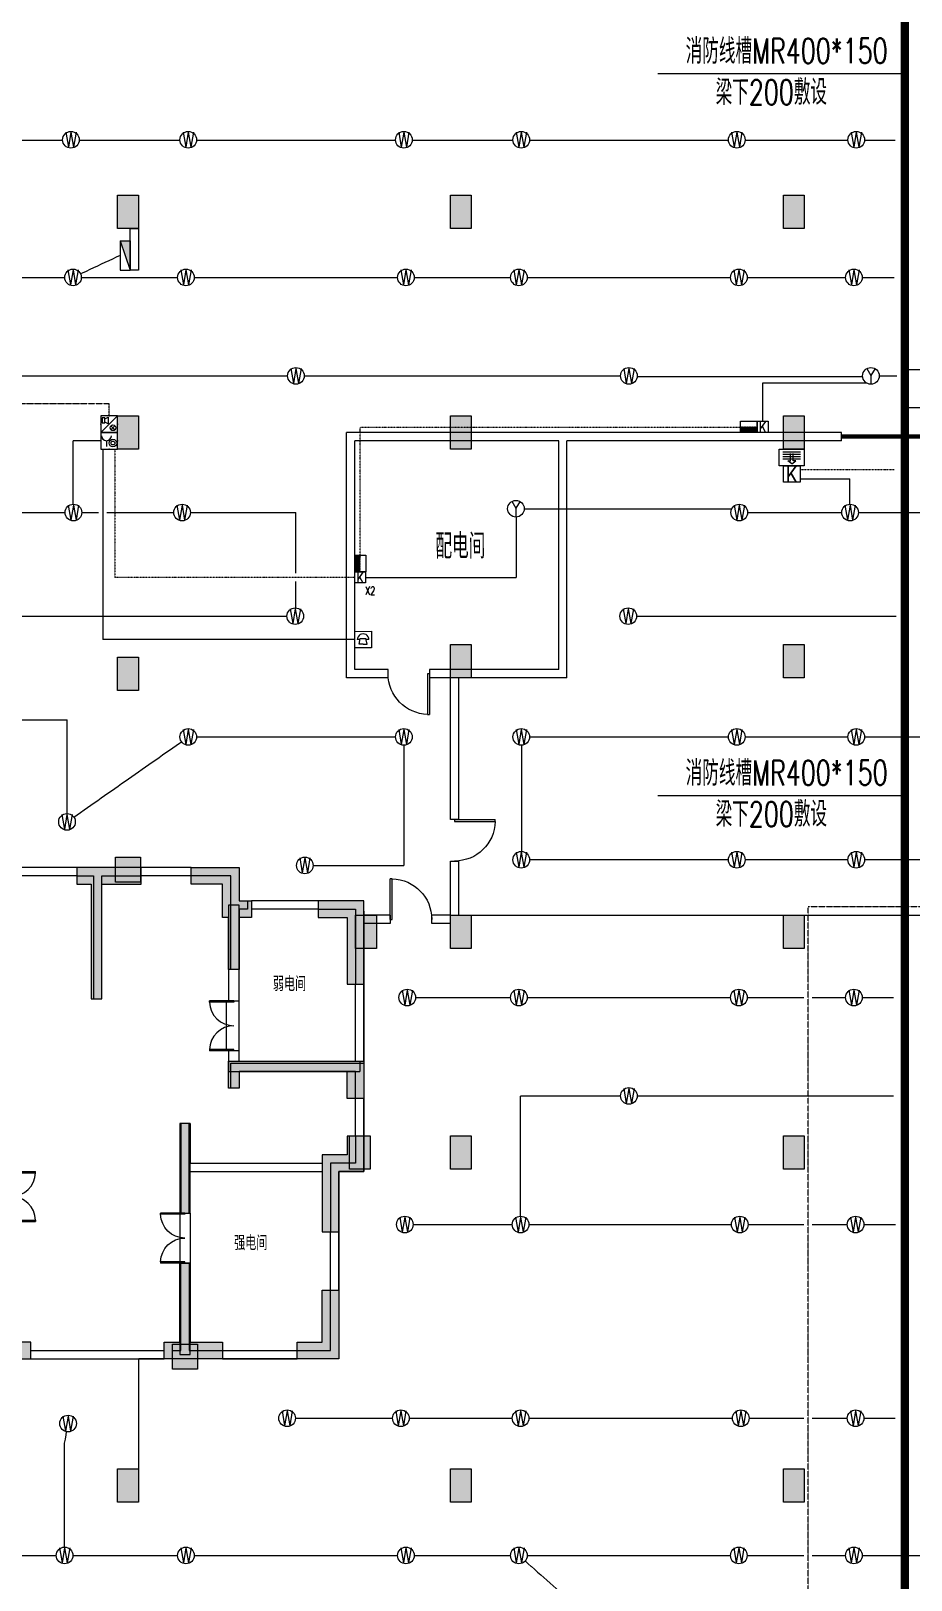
# Model space of a CAD drawing. Extents: x -1348811 to 123514, y -640545 to 749356.
# Drawn here: x -548398 to -527251, y -112932 to -75716 of the extents above; entities that cross this region are included whole.
import ezdxf
from ezdxf.enums import TextEntityAlignment as Align

# ---------------------------------------------------------------- set-up
doc = ezdxf.new("R2010")
doc.units = 0
doc.header["$LTSCALE"] = 10
doc.header["$MEASUREMENT"] = 0
for name, pattern in [('8.17_for siteplandwg$0$DASH', [0.35, 0.25, -0.1]), ('ACAD_ISO11W100', [33.5, 12, -3, 12, -3, 0.5, -3]), ('DASH', [0.35, 0.25, -0.1]), ('DASHDOT', [25.4, 12.7, -6.35, 0, -6.35]), ('DASHED', [0.75, 0.5, -0.25]), ('常规', [20, 10, 0, 10])]:
    doc.linetypes.add(name, pattern=pattern)
doc.layers.get('0').update_dxf_attribs({"linetype": 'CONTINUOUS'})
for name, color, linetype in [('A-STAIRS', 9, 'CONTINUOUS'), ('COLU', 1, 'CONTINUOUS'), ('COLU_HATCH', 252, 'CONTINUOUS'), ('dxsqt', 1, 'CONTINUOUS'), ('JPS-WALL', 7, 'CONTINUOUS'), ('JPS-XHS', 7, 'CONTINUOUS'), ('jq-h', 252, 'CONTINUOUS'), ('PUB_HATCH', 9, 'CONTINUOUS'), ('RD-equip', 3, 'CONTINUOUS'), ('RD-Text', 4, 'CONTINUOUS'), ('STAIR', 9, 'CONTINUOUS'), ('TEXT', 7, 'CONTINUOUS'), ('wall', 8, 'CONTINUOUS'), ('WINDOW', 4, 'CONTINUOUS'), ('wj', 1, 'CONTINUOUS'), ('大空间线缆层', 1, 'CONTINUOUS')]:
    doc.layers.add(name, color=color, linetype=linetype)
doc.layers.add('RD-Line', color=2, linetype='常规', lineweight=0)
doc.styles.add('_TEL_DIM', font='SIMPLEX', dxfattribs={"width": 0.8, "height": 3.5, "bigfont": 'HZTXT'})
doc.styles.add('FS1', font='txt4.shx', dxfattribs={"width": 0.8, "bigfont": 'fstxt.shx'})
doc.styles.add('FS2', font='tjromans.shx', dxfattribs={"width": 0.8, "bigfont": 'tjhztxt.shx'})
doc.styles.get("Standard").update_dxf_attribs({"font": 'GBENOR', "bigfont": 'GBCBIG'})
doc.styles.add('TEXT', font='tjromans.shx', dxfattribs={"width": 0.8, "height": 400, "bigfont": 'tjhztxt.shx'})
doc.linetypes.add('HD', pattern='A,3.5,-0.1,["HD",_TEL_DIM,S=0.07,R=0,X=0,Y=-0.1],-0.52', length=4.12)

# ---------------------------------------------------------------- blocks, each defined once
blk = doc.blocks.new('JG301')
at = {"layer": 'jq-h'}
for points in [[(31500, -2800), (33050, -2800), (33050, -3000), (32100, -3000), (32100, -5950), (31900, -5950), (31900, -3000), (31500, -3000)], [(35400, -5250), (35200, -5250), (35200, -3000), (34250, -3000), (34250, -2800), (35400, -2800), (35400, -3600), (35600, -3600), (35600, -3800), (35400, -3800)], [(38200, -3800), (37300, -3800), (37300, -3600), (38400, -3600), (38400, -3600), (38400, -5600), (38200, -5600)], [(35200, -7500), (38400, -7500), (38400, -8350), (38200, -8350), (38200, -7700), (35400, -7700), (35400, -8100), (35200, -8100)], [(34200, -11100), (34000, -11100), (34000, -8950), (34200, -8950)], [(37600, -10100), (37600, -9900), (38200, -9900), (38200, -9250), (38400, -9250), (38400, -10100), (37800, -10100), (37800, -11550), (37600, -11550)], [(35000, -14600), (33800, -14600), (33800, -14400), (34000, -14400), (34000, -12300), (34200, -12300), (34200, -14400), (35000, -14400)], [(37800, -14600), (36800, -14600), (36800, -14400), (37600, -14400), (37600, -12950), (37800, -12950)]]:
    blk.add_hatch(color=256, dxfattribs=at).paths.add_polyline_path(points)
at = {"layer": 'wj'}
for points in [[(32100, -3000), (33050, -3000), (33050, -2800), (31500, -2800), (31500, -3000), (31900, -3000), (31900, -5950), (32100, -5950), (32100, -3000)], [(35200, -5250), (35200, -3000), (34250, -3000), (34250, -2800), (35400, -2800), (35400, -3600), (35600, -3600), (35600, -3800), (35400, -3800), (35400, -5250), (35200, -5250)], [(38200, -3800), (38200, -5600), (38400, -5600), (38400, -3600), (37300, -3600), (37300, -3800), (38200, -3800)], [(35200, -7500), (38400, -7500), (38400, -8350), (38200, -8350), (38200, -7700), (35400, -7700), (35400, -8100), (35200, -8100), (35200, -7500)], [(38200, -9250), (38200, -9900), (37600, -9900), (37600, -10100), (37600, -10100), (37600, -11550), (37800, -11550), (37800, -10100), (38400, -10100), (38400, -9250), (38200, -9250)], [(35000, -14400), (35000, -14600), (33800, -14600), (33800, -14400), (34000, -14400), (34000, -12300), (34200, -12300), (34200, -14400), (35000, -14400)], [(37600, -14400), (37600, -12950), (37800, -12950), (37800, -14600), (36800, -14600), (36800, -14400), (37600, -14400)]]:
    blk.add_lwpolyline(points, dxfattribs=at)
blk.add_lwpolyline([(34000, -8950), (34000, -11100), (34200, -11100), (34200, -8950)], close=True, dxfattribs=at)
blk = doc.blocks.new('zw')
at = {"layer": 'COLU_HATCH'}
for points in [[(47950, -41100), (48450, -41100), (48450, -41900), (47950, -41900)], [(55950, -41100), (56450, -41100), (56450, -41900), (55950, -41900)], [(63950, -41100), (64450, -41100), (64450, -41900), (63950, -41900)], [(47950, -46400), (48450, -46400), (48450, -47200), (47950, -47200)], [(55950, -46400), (56450, -46400), (56450, -47200), (55950, -47200)], [(63950, -46400), (64450, -46400), (64450, -47200), (63950, -47200)], [(55950, -51900), (56450, -51900), (56450, -52700), (55950, -52700)], [(63950, -51900), (64450, -51900), (64450, -52700), (63950, -52700)], [(47950, -52200), (48450, -52200), (48450, -53000), (47950, -53000)], [(47900, -57006), (48500, -57006), (48500, -57606), (47900, -57606)], [(53670, -58400), (54170, -58400), (54170, -59200), (53670, -59200)], [(55950, -58400), (56450, -58400), (56450, -59200), (55950, -59200)], [(63950, -58400), (64450, -58400), (64450, -59200), (63950, -59200)], [(53520, -63700), (54020, -63700), (54020, -64500), (53520, -64500)], [(55950, -63700), (56450, -63700), (56450, -64500), (55950, -64500)], [(63950, -63700), (64450, -63700), (64450, -64500), (63950, -64500)], [(49270, -68706), (49870, -68706), (49870, -69306), (49270, -69306)], [(47950, -71700), (48450, -71700), (48450, -72500), (47950, -72500)], [(55950, -71700), (56450, -71700), (56450, -72500), (55950, -72500)], [(63950, -71700), (64450, -71700), (64450, -72500), (63950, -72500)]]:
    blk.add_hatch(color=256, dxfattribs=at).paths.add_polyline_path(points)
at = {"layer": 'COLU'}
for points in [[(47950, -41100), (48450, -41100), (48450, -41900), (47950, -41900)], [(55950, -41100), (56450, -41100), (56450, -41900), (55950, -41900)], [(63950, -41100), (64450, -41100), (64450, -41900), (63950, -41900)], [(47950, -46400), (48450, -46400), (48450, -47200), (47950, -47200)], [(55950, -46400), (56450, -46400), (56450, -47200), (55950, -47200)], [(63950, -46400), (64450, -46400), (64450, -47200), (63950, -47200)], [(55950, -51900), (56450, -51900), (56450, -52700), (55950, -52700)], [(63950, -51900), (64450, -51900), (64450, -52700), (63950, -52700)], [(47950, -52200), (48450, -52200), (48450, -53000), (47950, -53000)], [(47900, -57006), (48500, -57006), (48500, -57606), (47900, -57606)], [(53670, -58400), (54170, -58400), (54170, -59200), (53670, -59200)], [(55950, -58400), (56450, -58400), (56450, -59200), (55950, -59200)], [(63950, -58400), (64450, -58400), (64450, -59200), (63950, -59200)], [(53520, -63700), (54020, -63700), (54020, -64500), (53520, -64500)], [(55950, -63700), (56450, -63700), (56450, -64500), (55950, -64500)], [(63950, -63700), (64450, -63700), (64450, -64500), (63950, -64500)], [(49270, -68706), (49870, -68706), (49870, -69306), (49270, -69306)], [(47950, -71700), (48450, -71700), (48450, -72500), (47950, -72500)], [(55950, -71700), (56450, -71700), (56450, -72500), (55950, -72500)], [(63950, -71700), (64450, -71700), (64450, -72500), (63950, -72500)]]:
    blk.add_lwpolyline(points, close=True, dxfattribs=at)
blk = doc.blocks.new('$DorLib2D$00000001')
for p, q in [((0.45, 0.975), (0.5, 0.975)), ((0.45, 0), (0.45, 0.975)), ((0.5, 0), (0.5, 0.975)), ((0.5, 0), (0.45, 0))]:
    blk.add_line(p, q)
at = {"lineweight": 13}
blk.add_arc((0.475, 0), 0.975, 91.4693, 180, dxfattribs=at)
blk = doc.blocks.new('WG')
at = {"layer": 'RD-equip'}
blk.add_circle((0, 0), 200, dxfattribs=at)
at = {"layer": 'RD-equip', "color": 4, "style": 'FS1', "width": 0.8}
blk.add_attdef('消防', text='', height=360, dxfattribs=at).set_placement((0, 0), align=Align.MIDDLE)
blk = doc.blocks.new('WWWW')
at = {"layer": 'RD-equip'}
blk.add_blockref('WG', (0, 0), dxfattribs=at).add_auto_attribs({'消防': 'W'})
blk = doc.blocks.new('yy')
at = {"layer": 'RD-equip'}
blk.add_circle((0, 0), 200, dxfattribs=at)
at = {"layer": 'RD-equip', "color": 4, "style": 'FS1', "width": 0.8}
blk.add_attdef('Y', text='', height=360, dxfattribs=at).set_placement((0, 0), align=Align.MIDDLE)
blk = doc.blocks.new('YYYY')
at = {"layer": 'RD-equip'}
blk.add_blockref('yy', (0, 0), dxfattribs=at).add_auto_attribs({'Y': 'Y'})
blk = doc.blocks.new('FHJL')
at = {"layer": 'RD-equip', "color": 4}
for p, q in [((-212, 331), (210, 331)), ((-212, 274), (210, 274)), ((-212, 221), (210, 221)), ((-212, 168), (210, 168)), ((-97, 120), (-31, 120)), ((0, 43), (-97, 120)), ((-31, 120), (-31, 293)), ((0, 43), (97, 120)), ((31, 120), (31, 293)), ((97, 120), (31, 120))]:
    blk.add_line(p, q, dxfattribs=at)
at = {"layer": 'RD-equip'}
blk.add_lwpolyline([(300, 400), (300, 0), (-300, 0), (-300, 400)], close=True, dxfattribs=at)
blk = doc.blocks.new('daadfadada')
at = {"layer": 'RD-equip'}
blk.add_lwpolyline([(-300, 600), (300, 600), (300, 0), (-300, 0)], close=True, dxfattribs=at)
at = {"layer": 'RD-equip', "color": 4, "style": 'FS1', "width": 0.8}
blk.add_attdef('M', text='', height=600, dxfattribs=at).set_placement((0, 300), align=Align.MIDDLE)
blk = doc.blocks.new('$equip$00001636')
for p, q in [((0.5, 0), (-0.5, 0)), ((0.5, 0), (-0.5, -1)), ((-0.5, 0), (-0.5, -1)), ((0.5, -1), (0.5, 0)), ((-0.417, -0.135, 0), (-0.417, -0.435, 0)), ((-0.269, -0.135, 0), (-0.417, -0.135, 0)), ((-0.417, -0.435, 0), (-0.269, -0.435, 0)), ((-0.269, -0.185, 0), (-0.069, -0.085, 0)), ((-0.269, -0.435, 0), (-0.269, -0.135, 0)), ((-0.069, -0.485, 0), (-0.269, -0.385, 0)), ((-0.069, -0.085, 0), (-0.069, -0.485, 0)), ((0.105, -0.602), (0.344, -0.841)), ((0.105, -0.841), (0.344, -0.602)), ((-0.5, -1), (0.5, -1))]:
    blk.add_line(p, q)
blk.add_circle((0.225, -0.722), 0.169)
for p in [(0, 0), (-0.5, -0.5), (0.5, -0.5), (0, -1)]:
    blk.add_point(p)
at = {"flags": 9}
blk.add_attdef('A', (0, 0), '', height=0.00002, dxfattribs=at)
blk.add_attdef('B', text='', height=0.4, dxfattribs=at).set_placement((0.884, -0.7), align=Align.MIDDLE_CENTER)
blk = doc.blocks.new('$equip$00001630')
for p, q in [((-0.5, 0), (-0.5, -1)), ((0.5, 0), (-0.5, 0)), ((0.5, -1), (0.5, 0)), ((-0.169, -0.5), (-0.169, -0.85)), ((-0.5, -1), (0.5, -1))]:
    blk.add_line(p, q)
for radius in [0.226, 0.113]:
    blk.add_circle((0.227, -0.64), radius)
blk.add_arc((-0.169, -0.2), 0.3, 180, 0)
for p in [(0, 0), (-0.5, -0.5), (0.5, -0.5), (0, -1)]:
    blk.add_point(p)
at = {"flags": 9}
blk.add_attdef('A', (0, 0), '', height=0.00002, dxfattribs=at)
blk.add_attdef('B', text='', height=0.4, dxfattribs=at).set_placement((0.884, -0.7), align=Align.MIDDLE_CENTER)
blk = doc.blocks.new('D-JG--1F')
at = {"layer": 'PUB_HATCH'}
h = blk.add_hatch(color=256, dxfattribs=at)
h.paths.add_polyline_path([(21450, -10000), (19050, -10000), (19050, -10400), (18800, -10400), (18800, -9750), (21450, -9750)])
h.paths.add_polyline_path([(30950, -400), (30950, 300), (28200, 300), (28200, -2700), (27300, -2700), (27300, -3100), (28350, -3100), (28350, -4150), (30700, -4150), (30700, -4675), (30950, -4675), (30950, -3425), (30700, -3425), (30700, -3950), (28600, -3950), (28600, -1800), (30700, -1800), (30700, -2325), (30950, -2325), (30950, -1600), (28600, -1600), (28600, -100), (30700, -100), (30700, -400)])
h.paths.add_polyline_path([(35600, -7600), (35600, -7400), (34450, -7400), (34450, -7600), (32900, -7600), (32900, -7400), (34250, -7400), (34250, -7200), (35600, -7200), (35600, -5650), (35850, -5650), (35850, -7350), (37600, -7350), (37600, -7600)])
h.paths.add_polyline_path([(24750, -3100), (25100, -3100), (25100, -2700), (23550, -2700), (23550, -3100), (24500, -3100), (24500, -5850), (24750, -5850)])
h.paths.add_polyline_path([(39100, -2700), (39100, -3100), (39450, -3100), (39450, -5850), (39700, -5850), (39700, -3100), (40650, -3100), (40650, -2700)])
h.paths.add_polyline_path([(37650, -8850), (37650, -10000), (37400, -10000), (37400, -9100), (34750, -9100), (34750, -9500), (34500, -9500), (34500, -9100), (32900, -9100), (32900, -8850)])
h.paths.add_polyline_path([(42750, -7350), (46000, -7350), (46000, -8250), (45600, -8250), (45600, -7600), (43000, -7600), (43000, -8000), (42750, -8000)])
h.paths.add_polyline_path([(19800, -14100), (19050, -14100), (19050, -12850), (18800, -12850), (18800, -14500), (19800, -14500)])
h.paths.add_polyline_path([(22625, -14100), (23000, -14100), (23000, -14500), (21600, -14500), (21600, -14100), (22375, -14100), (22375, -12200), (22625, -12200)])
h.paths.add_polyline_path([(26800, -14500), (26200, -14500), (26200, -14100), (26550, -14100), (26550, -11900), (26800, -11900)])
h.paths.add_polyline_path([(22625, -11000), (22375, -11000), (22375, -8850), (22625, -8850)])
h.paths.add_polyline_path([(29100, -17100), (29100, -17500), (28100, -17500), (28100, -15750), (28500, -15750), (28500, -17100)])
h.paths.add_polyline_path([(32300, -17100), (31900, -17100), (31900, -15750), (31650, -15750), (31650, -17100), (30900, -17100), (30900, -17500), (32300, -17500)])
h.paths.add_polyline_path([(35800, -17500), (35100, -17500), (35100, -17100), (35400, -17100), (35400, -13350), (34500, -13350), (34500, -13100), (35800, -13100)])
h.paths.add_polyline_path([(28100, -14500), (28500, -14500), (28500, -13350), (30750, -13350), (30750, -13100), (28100, -13100)])
h.paths.add_polyline_path([(26800, -10000), (26800, -9100), (30800, -9100), (30800, -8850), (26550, -8850), (26550, -10000)])
h.paths.add_polyline_path([(28350, -5650), (28350, -7350), (26600, -7350), (26600, -7600), (28600, -7600), (28600, -6500), (30950, -6500), (30950, -6500), (30950, -5775), (30700, -5775), (30700, -6300), (28600, -6300), (28600, -5650)])
h.paths.add_polyline_path([(33100, -1500), (32850, -1500), (32850, -6400), (33100, -6400)])
h.paths.add_polyline_path([(35600, -400), (35600, -4300), (35850, -4300), (35850, -3100), (36900, -3100), (36900, -2700), (36000, -2700), (36000, 0), (35000, 0), (35000, -400)])
h.paths.add_polyline_path([(38000, -14100), (37650, -14100), (37650, -12200), (37400, -12200), (37400, -14500), (38000, -14500)])
h.paths.add_polyline_path([(41575, -8850), (41575, -11000), (41825, -11000), (41825, -8850)])
h.paths.add_polyline_path([(42600, -14100), (42600, -14500), (41200, -14500), (41200, -14100), (41575, -14100), (41575, -12200), (41825, -12200), (41825, -14100)])
h.paths.add_polyline_path([(45000, -14100), (45000, -12850), (45400, -12850), (45400, -14500), (44400, -14500), (44400, -14100)])
h.paths.add_polyline_path([(45600, -9150), (45600, -9600), (45000, -9600), (45000, -10000), (45000, -10000), (45000, -11450), (45400, -11450), (45400, -10000), (46000, -10000), (46000, -9150)])
h.paths.add_polyline_path([(45600, -3900), (45600, -5500), (46000, -5500), (46000, -3500), (44900, -3500), (44900, -3900)])
h.paths.add_polyline_path([(34250, -1700), (34250, -5860), (34450, -5860), (34450, -1700)])
h.paths.add_polyline_path([(34250, -1700), (34250, -5860), (34450, -5860), (34450, -1700)])
h.paths.add_polyline_path([(14550, -7350), (21450, -7350), (21450, -8000), (21200, -8000), (21200, -7600), (18125, -7600), (18125, -10000), (17875, -10000), (17875, -7600), (14800, -7600), (14800, -8000), (14550, -8000)])
h.paths.add_polyline_path([(14550, -10000), (16950, -10000), (16950, -10400), (17200, -10400), (17200, -9750), (14550, -9750)])
h.paths.add_polyline_path([(5050, -400), (5050, 300), (7800, 300), (7800, -2700), (8700, -2700), (8700, -3100), (7650, -3100), (7650, -4150), (5300, -4150), (5300, -4675), (5050, -4675), (5050, -3425), (5300, -3425), (5300, -3950), (7400, -3950), (7400, -1800), (5300, -1800), (5300, -2325), (5050, -2325), (5050, -1600), (7400, -1600), (7400, -100), (5300, -100), (5300, -400)])
h.paths.add_polyline_path([(400, -7600), (400, -7400), (1550, -7400), (1550, -7600), (3100, -7600), (3100, -7400), (1750, -7400), (1750, -7200), (400, -7200), (400, -5650), (150, -5650), (150, -7350), (-1600, -7350), (-1600, -7600)])
h.paths.add_polyline_path([(11250, -3100), (10900, -3100), (10900, -2700), (12450, -2700), (12450, -3100), (11500, -3100), (11500, -5850), (11250, -5850)])
h.paths.add_polyline_path([(-3100, -2700), (-3100, -3100), (-3450, -3100), (-3450, -5850), (-3700, -5850), (-3700, -3100), (-4650, -3100), (-4650, -2700)])
h.paths.add_polyline_path([(-1650, -8850), (-1650, -10000), (-1400, -10000), (-1400, -9100), (1250, -9100), (1250, -9500), (1500, -9500), (1500, -9100), (3100, -9100), (3100, -8850)])
h.paths.add_polyline_path([(-6750, -7350), (-10000, -7350), (-10000, -8250), (-9600, -8250), (-9600, -7600), (-7000, -7600), (-7000, -8000), (-6750, -8000)])
h.paths.add_polyline_path([(16200, -14100), (16950, -14100), (16950, -12850), (17200, -12850), (17200, -14500), (16200, -14500)])
h.paths.add_polyline_path([(13375, -14100), (13000, -14100), (13000, -14500), (14400, -14500), (14400, -14100), (13625, -14100), (13625, -12200), (13375, -12200)])
h.paths.add_polyline_path([(9200, -14500), (9800, -14500), (9800, -14100), (9450, -14100), (9450, -11900), (9200, -11900)])
h.paths.add_polyline_path([(13375, -11000), (13625, -11000), (13625, -8850), (13375, -8850)])
h.paths.add_polyline_path([(6900, -17100), (6900, -17500), (7900, -17500), (7900, -15750), (7500, -15750), (7500, -17100)])
h.paths.add_polyline_path([(3700, -17100), (4100, -17100), (4100, -15750), (4350, -15750), (4350, -17100), (5100, -17100), (5100, -17500), (3700, -17500)])
h.paths.add_polyline_path([(200, -17500), (900, -17500), (900, -17100), (600, -17100), (600, -13350), (1500, -13350), (1500, -13100), (200, -13100)])
h.paths.add_polyline_path([(7900, -14500), (7500, -14500), (7500, -13350), (5250, -13350), (5250, -13100), (7900, -13100)])
h.paths.add_polyline_path([(9200, -10000), (9200, -9100), (5200, -9100), (5200, -8850), (9450, -8850), (9450, -10000)])
h.paths.add_polyline_path([(7650, -5650), (7650, -7350), (9400, -7350), (9400, -7600), (7400, -7600), (7400, -6500), (5050, -6500), (5050, -6500), (5050, -5775), (5300, -5775), (5300, -6300), (7400, -6300), (7400, -5650)])
h.paths.add_polyline_path([(2900, -1500), (3150, -1500), (3150, -6400), (2900, -6400)])
h.paths.add_polyline_path([(400, -400), (400, -4300), (150, -4300), (150, -3100), (-900, -3100), (-900, -2700), (0, -2700), (0, 0), (1000, 0), (1000, -400)])
h.paths.add_polyline_path([(-2000, -14100), (-1650, -14100), (-1650, -12200), (-1400, -12200), (-1400, -14500), (-2000, -14500)])
h.paths.add_polyline_path([(-5575, -8850), (-5575, -11000), (-5825, -11000), (-5825, -8850)])
h.paths.add_polyline_path([(-6600, -14100), (-6600, -14500), (-5200, -14500), (-5200, -14100), (-5575, -14100), (-5575, -12200), (-5825, -12200), (-5825, -14100)])
h.paths.add_polyline_path([(-9000, -14100), (-9000, -12850), (-9400, -12850), (-9400, -14500), (-8400, -14500), (-8400, -14100)])
h.paths.add_polyline_path([(-9600, -9150), (-9600, -9600), (-9000, -9600), (-9000, -10000), (-9000, -10000), (-9000, -11450), (-9400, -11450), (-9400, -10000), (-10000, -10000), (-10000, -9150)])
h.paths.add_polyline_path([(-9600, -3900), (-9600, -5500), (-10000, -5500), (-10000, -3500), (-8900, -3500), (-8900, -3900)])
h.paths.add_polyline_path([(1750, -1700), (1750, -5860), (1550, -5860), (1550, -1700)])
h.paths.add_polyline_path([(1750, -1700), (1750, -5860), (1550, -5860), (1550, -1700)])
edge = h.paths.add_edge_path(flags=17)
edge.add_line((17875, -5500), (18125, -5500))
edge.add_line((18125, -5500), (18125, -3900))
edge.add_line((18125, -3900), (19300, -3900))
edge.add_line((19300, -3900), (19300, -3500))
edge.add_line((19300, -3500), (16700, -3500))
edge.add_line((16700, -3500), (16700, -3900))
edge.add_line((16700, -3900), (17875, -3900))
edge.add_line((17875, -3900), (17875, -5500))
edge.add_line((17875, -5500), (18125, -5500))
h.paths.add_polyline_path([(17875, -5500), (18125, -5500), (18125, -3900), (19300, -3900), (19300, -3500), (16700, -3500), (16700, -3900), (17875, -3900)], flags=17)
edge = h.paths.add_edge_path()
edge.add_line((21600, -3100), (22350, -3100))
edge.add_line((22350, -3100), (22350, -2700))
edge.add_line((22350, -2700), (21200, -2700))
edge.add_line((21200, -2700), (21200, -3500))
edge.add_line((21200, -3500), (20900, -3500))
edge.add_line((20900, -3500), (20900, -3900))
edge.add_line((20900, -3900), (21200, -3900))
edge.add_line((21200, -3900), (21200, -5150))
edge.add_line((21200, -5150), (21450, -5150))
edge.add_line((21450, -5150), (21450, -3900))
edge.add_line((21450, -3900), (21600, -3900))
edge.add_line((21600, -3900), (21600, -3100))
edge.add_line((42600, -3100), (41850, -3100))
edge.add_line((41850, -3100), (41850, -2700))
edge.add_line((41850, -2700), (43000, -2700))
edge.add_line((43000, -2700), (43000, -3500))
edge.add_line((43000, -3500), (43300, -3500))
edge.add_line((43300, -3500), (43300, -3900))
edge.add_line((43300, -3900), (43000, -3900))
edge.add_line((43000, -3900), (43000, -5150))
edge.add_line((43000, -5150), (42750, -5150))
edge.add_line((42750, -5150), (42750, -3900))
edge.add_line((42750, -3900), (42600, -3900))
edge.add_line((42600, -3900), (42600, -3100))
edge.add_line((14400, -3100), (13650, -3100))
edge.add_line((13650, -3100), (13650, -2700))
edge.add_line((13650, -2700), (14800, -2700))
edge.add_line((14800, -2700), (14800, -3500))
edge.add_line((14800, -3500), (15100, -3500))
edge.add_line((15100, -3500), (15100, -3900))
edge.add_line((15100, -3900), (14800, -3900))
edge.add_line((14800, -3900), (14800, -5150))
edge.add_line((14800, -5150), (14550, -5150))
edge.add_line((14550, -5150), (14550, -3900))
edge.add_line((14550, -3900), (14400, -3900))
edge.add_line((14400, -3900), (14400, -3100))
edge.add_line((-6600, -3100), (-5850, -3100))
edge.add_line((-5850, -3100), (-5850, -2700))
edge.add_line((-5850, -2700), (-7000, -2700))
edge.add_line((-7000, -2700), (-7000, -3500))
edge.add_line((-7000, -3500), (-7300, -3500))
edge.add_line((-7300, -3500), (-7300, -3900))
edge.add_line((-7300, -3900), (-7000, -3900))
edge.add_line((-7000, -3900), (-7000, -5150))
edge.add_line((-7000, -5150), (-6750, -5150))
edge.add_line((-6750, -5150), (-6750, -3900))
edge.add_line((-6750, -3900), (-6600, -3900))
edge.add_line((-6600, -3900), (-6600, -3100))
blk.add_hatch(color=256, dxfattribs=at).paths.add_polyline_path([(42600, -3900), (42750, -3900), (42750, -5150), (43000, -5150), (43000, -3900), (43300, -3900), (43300, -3500), (43000, -3500), (43000, -2700), (41850, -2700), (41850, -3100), (42600, -3100)])
at = {"layer": 'dxsqt'}
for points in [[(39100, -2700), (39100, -3100), (39450, -3100), (39450, -5850), (39700, -5850), (39700, -3100), (40650, -3100), (40650, -2700), (39100, -2700)], [(42600, -3100), (41850, -3100), (41850, -2700), (43000, -2700), (43000, -3500), (43300, -3500), (43300, -3900), (43000, -3900), (43000, -5150), (42750, -5150), (42750, -3900), (42600, -3900), (42600, -3100)], [(45600, -3900), (45600, -5500), (46000, -5500), (46000, -3500), (44900, -3500), (44900, -3900), (45600, -3900)], [(42750, -7350), (46000, -7350), (46000, -8250), (45600, -8250), (45600, -7600), (43000, -7600), (43000, -8000), (42750, -8000), (42750, -7350)], [(45600, -9150), (45600, -9600), (45000, -9600), (45000, -10000), (45000, -10000), (45000, -11450), (45400, -11450), (45400, -10000), (46000, -10000), (46000, -9150), (45600, -9150)], [(42600, -14100), (42600, -14500), (41200, -14500), (41200, -14100), (41575, -14100), (41575, -12200), (41825, -12200), (41825, -14100), (42600, -14100)], [(45000, -14100), (45000, -12850), (45400, -12850), (45400, -14500), (44400, -14500), (44400, -14100), (45000, -14100)]]:
    blk.add_lwpolyline(points, dxfattribs=at)
for points in [[(41575, -8850), (41575, -11000), (41825, -11000), (41825, -8850)], [(38000, -14100), (37650, -14100), (37650, -12200), (37400, -12200), (37400, -14500), (38000, -14500)]]:
    blk.add_lwpolyline(points, close=True, dxfattribs=at)
blk = doc.blocks.new('$DorLib2D$00000002')
for p, q in [((-0.5, 0), (-0.5, 0.4875)), ((-0.475, 0.4875), (-0.5, 0.4875)), ((-0.475, 0), (-0.475, 0.4875)), ((0.475, 0), (0.475, 0.4875)), ((0.475, 0.4875), (0.5, 0.4875)), ((0.5, 0), (0.5, 0.4875)), ((-0.5, 0), (-0.475, 0)), ((0.5, 0), (0.475, 0))]:
    blk.add_line(p, q)
at = {"lineweight": 13}
for centre, start, end in [((-0.4875, 0), 0, 88.53072), ((0.4875, 0), 91.46928, 180)]:
    blk.add_arc(centre, 0.4875, start, end, dxfattribs=at)
blk = doc.blocks.new('DXHS')
at = {"layer": 'JPS-XHS'}
blk.add_hatch(color=256, dxfattribs=at).paths.add_polyline_path([(-350, 240), (-350, 0), (350, 0)])
at = {"layer": 'JPS-XHS', "linetype": 'Continuous'}
for p, q in [((-350, 240), (-350, 0)), ((-350, 240), (350, 240)), ((-350, 0), (350, 0)), ((350, 240), (350, 0))]:
    blk.add_line(p, q, dxfattribs=at)
at = {"layer": 'JPS-XHS'}
blk.add_line((-350, 240), (350, 0), dxfattribs=at)
blk = doc.blocks.new('adfarq2daasdfwqdf')
at = {"color": 4}
for p, q in [((-73, 0), (-139, 0)), ((-94, -112), (-67, 29)), ((-67, 29), (62, 29)), ((94, -112), (62, 29)), ((139, 0), (71, 0)), ((0, -112), (-94, -112)), ((0, -112), (94, -112))]:
    blk.add_line(p, q, dxfattribs=at)
blk.add_ellipse((0, 0), major_axis=(98.3, 98.3), ratio=1, start_param=5.497787, end_param=8.63938, dxfattribs=at)
at = {"layer": 'RD-equip'}
blk.add_lwpolyline([(-201, 200), (199, 200), (199, -200), (-201, -200)], close=True, dxfattribs=at)

msp = doc.modelspace()

# ---------------------------------------------------------------- linework, layer by layer
at = {"layer": 'A-STAIRS', "color": 232, "linetype": 'DASH', "ltscale": 5}
msp.add_lwpolyline([(-540397.6, -96859.4), (-540397.6, -103115.8), (-540997.6, -103115.8), (-540997.6, -107615.8), (-545817.7, -107615.8), (-545817.7, -111059.4)], dxfattribs=at)
at = {"layer": 'JPS-WALL'}
msp.add_lwpolyline([(-545817.7, -80459.4), (-545817.7, -81459.4), (-546017.7, -81459.4), (-546017.7, -80459.4)], close=True, dxfattribs=at)
at = {"layer": 'RD-equip', "color": 4}
for p, q in [((-531344.5, -85228), (-531343, -85226.4)), ((-531344.5, -85242.9), (-531328, -85226.4)), ((-531344.5, -85257.9), (-531313.1, -85226.4)), ((-531344.5, -85272.8), (-531298.2, -85226.4)), ((-531344.5, -85287.7), (-531283.2, -85226.4)), ((-531344.5, -85302.7), (-531268.3, -85226.4)), ((-531344.5, -85317.6), (-531253.4, -85226.4)), ((-531344.5, -85332.5), (-531238.5, -85226.4)), ((-531344.5, -85347.4), (-531223.5, -85226.4)), ((-531341.6, -85359.4), (-531208.6, -85226.4)), ((-531326.7, -85359.4), (-531193.7, -85226.4)), ((-531311.7, -85359.4), (-531178.7, -85226.4)), ((-531296.8, -85359.4), (-531163.8, -85226.4)), ((-531281.9, -85359.4), (-531148.9, -85226.4)), ((-531267, -85359.4), (-531134, -85226.4)), ((-531252, -85359.4), (-531119, -85226.4)), ((-531237.1, -85359.4), (-531104.1, -85226.4)), ((-531222.2, -85359.4), (-531089.2, -85226.4)), ((-531207.2, -85359.4), (-531074.2, -85226.4)), ((-531192.3, -85359.4), (-531059.3, -85226.4)), ((-531177.4, -85359.4), (-531044.4, -85226.4)), ((-531162.4, -85359.4), (-531029.4, -85226.4)), ((-531147.5, -85359.4), (-531014.5, -85226.4)), ((-531132.6, -85359.4), (-530999.6, -85226.4)), ((-531117.7, -85359.4), (-530984.7, -85226.4)), ((-531102.7, -85359.4), (-530969.7, -85226.4)), ((-531087.8, -85359.4), (-530954.8, -85226.4)), ((-531072.9, -85359.4), (-530945.8, -85232.4)), ((-531057.9, -85359.4), (-530945.8, -85247.3)), ((-531043, -85359.4), (-530945.8, -85262.3)), ((-531028.1, -85359.4), (-530945.8, -85277.2)), ((-531013.1, -85359.4), (-530945.8, -85292.1)), ((-530998.2, -85359.4), (-530945.8, -85307.1)), ((-530983.3, -85359.4), (-530945.8, -85322)), ((-530968.4, -85359.4), (-530945.8, -85336.9)), ((-530953.4, -85359.4), (-530945.8, -85351.8)), ((-540617.7, -88315.3), (-540484.7, -88448.3)), ((-540617.7, -88330.2), (-540484.7, -88463.2)), ((-540617.7, -88345.2), (-540484.7, -88478.2)), ((-540617.7, -88360.1), (-540484.7, -88493.1)), ((-540617.7, -88375), (-540484.7, -88508)), ((-540617.7, -88390), (-540484.7, -88523)), ((-540617.7, -88404.9), (-540484.7, -88537.9)), ((-540617.7, -88419.8), (-540484.7, -88552.8)), ((-540617.7, -88434.7), (-540484.7, -88567.7)), ((-540617.7, -88449.7), (-540484.7, -88582.7)), ((-540617.7, -88464.6), (-540484.7, -88597.6)), ((-540617.7, -88479.5), (-540484.7, -88612.5)), ((-540617.7, -88494.5), (-540484.7, -88627.5)), ((-540617.7, -88509.4), (-540484.7, -88642.4)), ((-540617.7, -88524.3), (-540484.7, -88657.3)), ((-540617.7, -88539.2), (-540484.7, -88672.2)), ((-540617.7, -88554.2), (-540484.7, -88687.2)), ((-540617.7, -88569.1), (-540484.7, -88702.1)), ((-540605.7, -88312.4), (-540484.7, -88433.4)), ((-540590.7, -88312.4), (-540484.7, -88418.4)), ((-540575.8, -88312.4), (-540484.7, -88403.5)), ((-540560.9, -88312.4), (-540484.7, -88388.6)), ((-540545.9, -88312.4), (-540484.7, -88373.7)), ((-540531, -88312.4), (-540484.7, -88358.7)), ((-540516.1, -88312.4), (-540484.7, -88343.8)), ((-540501.2, -88312.4), (-540484.7, -88328.9)), ((-540486.2, -88312.4), (-540484.7, -88313.9)), ((-540617.7, -88584), (-540490.6, -88711.1)), ((-540617.7, -88599), (-540505.6, -88711.1)), ((-540617.7, -88613.9), (-540520.5, -88711.1)), ((-540617.7, -88628.8), (-540535.4, -88711.1)), ((-540617.7, -88643.8), (-540550.3, -88711.1)), ((-540617.7, -88658.7), (-540565.3, -88711.1)), ((-540617.7, -88673.6), (-540580.2, -88711.1)), ((-540617.7, -88688.5), (-540595.1, -88711.1)), ((-540617.7, -88703.5), (-540610.1, -88711.1))]:
    msp.add_line(p, q, dxfattribs=at)
at = {"layer": 'RD-equip'}
for points in [[(-531344.5, -85093.4), (-530945.8, -85093.4), (-530945.8, -85359.4), (-531344.5, -85359.4)], [(-530945.8, -85092.8), (-530685.4, -85092.8), (-530685.4, -85359.4), (-530945.8, -85359.4)], [(-540351.7, -88312.4), (-540351.7, -88711.1), (-540617.7, -88711.1), (-540617.7, -88312.4)], [(-540617.7, -88711.1), (-540357.3, -88711.1), (-540357.3, -88977.7), (-540617.7, -88977.7)]]:
    msp.add_lwpolyline(points, close=True, dxfattribs=at)
at = {"layer": 'RD-Line'}
for p, q in [((-547637, -78346.9), (-552417.7, -78346.9)), ((-544816.4, -78346.9), (-547238.4, -78346.9)), ((-539637, -78346.9), (-544417.7, -78346.9)), ((-536816.4, -78346.9), (-539238.4, -78346.9)), ((-533099, -78346.9), (-536417.7, -78346.9)), ((-531637, -78346.9), (-533099, -78346.9)), ((-528766.4, -78346.9), (-531238.4, -78346.9)), ((-527635.3, -78346.9), (-528367.7, -78346.9)), ((-546257.7, -81109.4), (-547206.5, -81552.4)), ((-552473.5, -81637), (-547587.7, -81637)), ((-547187.7, -81637), (-544873.5, -81637)), ((-544473.5, -81637), (-539587.7, -81637)), ((-539187.7, -81637), (-536873.5, -81637)), ((-536473.5, -81637), (-531587.7, -81637)), ((-531187.7, -81637), (-528823.5, -81637)), ((-528423.5, -81637), (-527653.1, -81637)), ((-549830.4, -84001.3), (-542230.4, -84001.3)), ((-541830.4, -84001.3), (-534230.4, -84001.3)), ((-533830.4, -84014.6), (-533061.3, -84014.6)), ((-533061.3, -84014.6), (-528413.6, -84014.6)), ((-528013.6, -84001.3), (-527593.6, -84001.3)), ((-526118, -83856.1), (-527399, -83856.1)), ((-530815.6, -85092.8), (-530815.6, -84171.9)), ((-530815.6, -84171.9), (-528317.9, -84171.9)), ((-547383.2, -87084.9), (-547383.2, -85559.4)), ((-546717.6, -85559.4), (-547383.2, -85559.4)), ((-529917.7, -86475.6), (-528719.3, -86475.6)), ((-528719.3, -87084.8), (-528719.3, -86475.6)), ((-552566.5, -87284.8), (-547577.4, -87284.8)), ((-547177.4, -87284.8), (-546773.3, -87284.8)), ((-546573.3, -87284.8), (-544966.5, -87284.8)), ((-544566.5, -87284.8), (-542036, -87284.8)), ((-542036, -88744.4), (-542036, -87284.8)), ((-536739.3, -87392.5), (-536739.3, -88844.4)), ((-536544, -87194.2), (-531555.7, -87194.2)), ((-531177.4, -87284.8), (-528916.5, -87284.8)), ((-528516.5, -87284.8), (-526222, -87284.8)), ((-542036, -89575.3), (-542036, -88944.4)), ((-540357.3, -88844.4), (-536739.3, -88844.4)), ((-549846, -89775), (-542246, -89775)), ((-533846, -89775), (-533060.9, -89775)), ((-533060.9, -89775), (-527610.6, -89775)), ((-552460.5, -92265.8), (-547524.7, -92265.8)), ((-547524.7, -94517.6), (-547524.7, -92265.8)), ((-547368.2, -94602.7), (-544780.9, -92791.2)), ((-544417, -92676.5), (-539637.7, -92676.5)), ((-539437.7, -92876.5), (-539437.7, -95763.6)), ((-536604.3, -95428.9), (-536604.3, -92876.1)), ((-536417, -92676.5), (-533077, -92676.5)), ((-533077, -92676.5), (-531637.7, -92676.5)), ((-531237.7, -92676.5), (-528767, -92676.5)), ((-528367, -92676.5), (-524210, -92676.5)), ((-533075.1, -95632.6), (-536417.1, -95632.6)), ((-531637.7, -95632.6), (-533075.1, -95632.6)), ((-528767, -95632.6), (-531237.8, -95632.6)), ((-524210, -95632.6), (-528367.1, -95632.6)), ((-541617.1, -95763.6), (-539437.7, -95763.6)), ((-536873.3, -98945.2), (-539156.2, -98945.2)), ((-533085.8, -98945.2), (-536473.6, -98945.2)), ((-531587.5, -98945.2), (-533085.8, -98945.2)), ((-529822.7, -98945.2), (-531187.9, -98945.2)), ((-528823.3, -98945.2), (-529622.7, -98945.2)), ((-527669.5, -98945.2), (-528423.6, -98945.2)), ((-536631.5, -104191.1), (-536631.5, -101309.5)), ((-534230.2, -101309.5), (-536631.5, -101309.5)), ((-533059.7, -101309.5), (-533830.5, -101309.5)), ((-529622.7, -101309.5), (-533059.7, -101309.5)), ((-527674.1, -101309.5), (-529622.7, -101309.5)), ((-539214, -104391.1), (-536831.5, -104391.1)), ((-536431.5, -104391.1), (-533103.5, -104391.1)), ((-533103.5, -104391.1), (-531567.8, -104391.1)), ((-531167.8, -104391.1), (-529822.7, -104391.1)), ((-529622.7, -104391.1), (-528781.5, -104391.1)), ((-528381.5, -104391.1), (-527625.4, -104391.1)), ((-547588.3, -109643.2), (-547540.4, -109368.8)), ((-542042.3, -109045.1), (-539709.8, -109045.1)), ((-539309.8, -109045.1), (-536831.5, -109045.1)), ((-536431.5, -109045.1), (-533078.5, -109045.1)), ((-533078.5, -109045.1), (-531541.2, -109045.1)), ((-531141.2, -109045.1), (-529822.7, -109045.1)), ((-529622.7, -109045.1), (-528781.5, -109045.1)), ((-528381.5, -109045.1), (-527635.9, -109045.1)), ((-547588.3, -112141.7), (-547588.3, -109643.2)), ((-552674.1, -112341.7), (-547788.3, -112341.7)), ((-547388.3, -112341.7), (-544874.1, -112341.7)), ((-544474.1, -112341.7), (-539588.3, -112341.7)), ((-539188.3, -112341.7), (-536874.1, -112341.7)), ((-536474.1, -112341.7), (-531588.3, -112341.7)), ((-531188.3, -112341.7), (-529822.7, -112341.7)), ((-529622.7, -112341.7), (-528824.1, -112341.7)), ((-528424.1, -112341.7), (-524210, -112341.7)), ((-536524.4, -112474.4), (-534188.5, -114543.7))]:
    msp.add_line(p, q, dxfattribs=at)
at = {"layer": 'RD-Line', "color": 1, "linetype": 'ACAD_ISO11W100', "ltscale": 0.05}
for p, q in [((-546517.6, -84670.4), (-569482.6, -84670.4)), ((-529722.7, -116559.4), (-529722.7, -96759.4)), ((-520794.8, -96759.4), (-529722.7, -96759.4))]:
    msp.add_line(p, q, dxfattribs=at)
at = {"layer": 'RD-Line', "color": 1, "linetype": 'DASHDOT', "ltscale": 0.05}
msp.add_line((-546517.6, -84959.5), (-546517.6, -84670.4), dxfattribs=at)
at = {"layer": 'RD-Line', "linetype": 'HD', "ltscale": 0.4}
msp.add_line((-527399, -84759.5), (-522367.6, -84759.5), dxfattribs=at)
at = {"layer": 'RD-Line', "color": 1, "linetype": 'DASHDOT', "ltscale": 0.04}
for p, q in [((-540484.7, -88313.9), (-540484.7, -85242.9)), ((-531344.5, -85242.9), (-540484.7, -85242.9)), ((-546384.9, -85759.4), (-546384.9, -88844.4)), ((-529917.7, -86254.1), (-527654.8, -86254.1)), ((-540617.7, -88844.4), (-546384.9, -88844.4))]:
    msp.add_line(p, q, dxfattribs=at)
at = {"layer": 'RD-Line', "linetype": '8.17_for siteplandwg$0$DASH'}
for p in [(-546673.3, -85759.4), (-540617.7, -90339.5)]:
    msp.add_line(p, (-546673.3, -90339.5), dxfattribs=at)
at = {"layer": 'RD-Line', "linetype": 'DASHED', "ltscale": 0.8, "const_width": 200}
msp.add_lwpolyline([(-593371.5, -237095.8), (-593371.5, -219010.5), (-532856, -219010.5), (-532856, -132177.4), (-527399, -132177.4), (-527399, -22477.7)], dxfattribs=at)
at = {"layer": 'RD-Text'}
for p, q in [((-533336.5, -76739.6), (-527399, -76739.6)), ((-533336.5, -94083.2), (-527399, -94083.2))]:
    msp.add_line(p, q, dxfattribs=at)
at = {"layer": 'STAIR'}
msp.add_line((-537817.7, -96959.4), (-498167.7, -96959.4), dxfattribs=at)
at = {"layer": 'wall'}
for p, q in [((-528917.7, -85359.4), (-540817.7, -85359.4)), ((-540817.7, -91259.4), (-540817.7, -85359.4)), ((-540617.7, -91059.4), (-540617.7, -85559.4)), ((-535717.7, -85559.4), (-540617.7, -85559.4)), ((-535717.7, -91059.4), (-535717.7, -85559.4)), ((-528917.7, -85559.4), (-535517.7, -85559.4)), ((-535517.7, -91259.4), (-535517.7, -85559.4)), ((-528917.7, -85559.4), (-528917.7, -85359.4)), ((-539817.7, -91059.4), (-540617.7, -91059.4)), ((-535717.7, -91059.4), (-538817.7, -91059.4)), ((-539817.7, -91259.4), (-540817.7, -91259.4)), ((-535517.7, -91259.4), (-538817.7, -91259.4)), ((-538317.7, -94659.4), (-538317.7, -91259.4)), ((-538117.7, -94659.4), (-538117.7, -91259.4)), ((-547297.6, -95815.8), (-549497.6, -95815.8)), ((-547297.6, -96015.8), (-549497.6, -96015.8)), ((-544547.6, -95815.8), (-545747.6, -95815.8)), ((-544547.6, -96015.8), (-545747.6, -96015.8)), ((-538317.7, -96959.4), (-538317.7, -95659.4)), ((-538117.7, -96959.4), (-538117.7, -95659.4)), ((-543647.6, -96715.8), (-543647.6, -99015.8)), ((-543397.6, -96715.8), (-543647.6, -96715.8)), ((-543397.6, -99015.8), (-543397.6, -96715.8)), ((-541497.6, -96615.8), (-543097.6, -96615.8)), ((-541497.6, -96815.8), (-543097.6, -96815.8)), ((-539767.3, -96959.4), (-540397.6, -96959.4)), ((-538317.7, -96959.4), (-538767.3, -96959.4)), ((-539767.3, -97159.4), (-540397.6, -97159.4)), ((-538317.7, -97159.4), (-538767.3, -97159.4)), ((-540597.6, -100465.8), (-540597.6, -98615.8)), ((-540397.6, -100465.8), (-540397.6, -98615.8)), ((-543647.6, -99015.8), (-543397.6, -99015.8)), ((-543397.6, -100215.8), (-543647.6, -100215.8)), ((-543647.6, -100215.8), (-543647.6, -100715.8)), ((-543397.6, -100465.8), (-543397.6, -100215.8)), ((-543397.6, -100465.8), (-540497.6, -100465.8)), ((-540497.6, -100465.8), (-540497.6, -100715.8)), ((-543647.6, -100715.8), (-540497.6, -100715.8)), ((-540597.6, -102265.8), (-540597.6, -101365.8)), ((-540397.6, -102265.8), (-540397.6, -101365.8)), ((-544822.6, -101965.9), (-544822.6, -103015.8)), ((-544572.6, -101965.9), (-544822.6, -101965.9)), ((-544572.6, -101965.9), (-544572.6, -102915.8)), ((-544822.6, -103015.8), (-544822.6, -104115.8)), ((-544572.6, -102915.8), (-541397.6, -102915.8)), ((-541397.6, -102915.8), (-541397.6, -103115.8)), ((-544572.6, -103115.8), (-541397.6, -103115.8)), ((-544572.6, -104115.8), (-544572.6, -103115.8)), ((-544822.6, -104115.8), (-544572.6, -104115.8)), ((-541197.6, -105965.8), (-541197.6, -104565.8)), ((-540997.6, -105965.8), (-540997.6, -104565.8)), ((-544572.6, -105315.8), (-544822.6, -105315.8)), ((-544822.6, -105315.8), (-544822.6, -107515.8)), ((-544572.6, -107515.8), (-544572.6, -105315.8)), ((-548397.6, -107415.8), (-545197.6, -107415.8)), ((-544822.6, -107515.8), (-544572.6, -107515.8)), ((-543797.6, -107415.8), (-541997.6, -107415.8)), ((-548397.6, -107615.8), (-545197.6, -107615.8)), ((-543797.6, -107615.8), (-541997.6, -107615.8))]:
    msp.add_line(p, q, dxfattribs=at)
at = {"layer": 'wall', "linetype": 'ByBlock'}
for p, q in [((-539817.7, -91259.4), (-539817.7, -91059.4)), ((-538817.7, -91059.4), (-538817.7, -91259.4)), ((-538117.7, -94659.4), (-538317.7, -94659.4)), ((-538317.7, -95659.4), (-538117.7, -95659.4)), ((-539767.3, -96959.4), (-539767.3, -97159.4)), ((-538767.3, -97159.4), (-538767.3, -96959.4))]:
    msp.add_line(p, q, dxfattribs=at)
at = {"layer": 'WINDOW'}
for p, q in [((-543697.6, -100215.8), (-543697.6, -99015.8)), ((-543397.6, -100215.8), (-543397.6, -99015.8)), ((-544822.6, -104115.8), (-544822.6, -105315.8)), ((-544572.6, -104115.8), (-544572.6, -105315.8))]:
    msp.add_line(p, q, dxfattribs=at)
at = {"layer": 'WINDOW', "linetype": 'DASH', "ltscale": 2, "const_width": 100}
msp.add_lwpolyline([(-523217.7, -85459.4), (-528917.7, -85459.4)], dxfattribs=at)

# ---------------------------------------------------------------- block references
at = {"layer": 'COLU'}
msp.add_blockref('zw', (-594267.7, -38559.4), dxfattribs=at)
at = {"layer": 'JPS-XHS', "xscale": -1, "rotation": 90}
msp.add_blockref('DXHS', (-546017.7, -81109.4), dxfattribs=at)
at = {"layer": 'jq-h'}
msp.add_blockref('JG301', (-578797.6, -93015.8), dxfattribs=at)
at = {"layer": 'PUB_HATCH'}
msp.add_blockref('D-JG--1F', (-586397.6, -93115.8), dxfattribs=at)
at = {"layer": 'RD-equip'}
for name, p in [('WWWW', (-547437.7, -78330.5)), ('WWWW', (-544617, -78330.5)), ('WWWW', (-539437.7, -78330.5)), ('WWWW', (-536617, -78330.5)), ('WWWW', (-531437.7, -78330.5)), ('WWWW', (-528567, -78330.5)), ('WWWW', (-547387.7, -81637)), ('WWWW', (-544673.5, -81637)), ('WWWW', (-539387.7, -81637)), ('WWWW', (-536673.5, -81637)), ('WWWW', (-531387.7, -81637)), ('WWWW', (-528623.5, -81637)), ('WWWW', (-542030.4, -84001.3)), ('WWWW', (-534030.4, -84001.3)), ('YYYY', (-528213.6, -84001.3)), ('YYYY', (-536744, -87192.5)), ('WWWW', (-547377.4, -87284.8)), ('WWWW', (-544766.5, -87284.8)), ('WWWW', (-531377.4, -87284.8)), ('WWWW', (-528716.5, -87284.8)), ('WWWW', (-542046, -89775)), ('WWWW', (-534046, -89775)), ('WWWW', (-544617, -92676.5)), ('WWWW', (-539437.7, -92676.5)), ('WWWW', (-536617, -92676.5)), ('WWWW', (-531437.7, -92676.5)), ('WWWW', (-528567, -92676.5)), ('WWWW', (-547532, -94717.4)), ('WWWW', (-541817.1, -95763.6)), ('WWWW', (-536617, -95628.5)), ('WWWW', (-531437.7, -95628.5)), ('WWWW', (-528567, -95628.5)), ('WWWW', (-539356, -98937)), ('WWWW', (-536673.5, -98937)), ('WWWW', (-531387.7, -98937)), ('WWWW', (-528623.5, -98937)), ('WWWW', (-534030.4, -101301.3)), ('WWWW', (-539414, -104391.1)), ('WWWW', (-536631.5, -104391.1)), ('WWWW', (-531367.8, -104391.1)), ('WWWW', (-528581.5, -104391.1)), ('WWWW', (-547506, -109171.8)), ('WWWW', (-542242.3, -109045.1)), ('WWWW', (-539509.8, -109045.1)), ('WWWW', (-536631.5, -109045.1)), ('WWWW', (-531341.2, -109045.1)), ('WWWW', (-528581.5, -109045.1)), ('WWWW', (-547588.3, -112341.7)), ('WWWW', (-544674.1, -112341.7)), ('WWWW', (-539388.3, -112341.7)), ('WWWW', (-536674.1, -112341.7)), ('WWWW', (-531388.3, -112341.7)), ('WWWW', (-528624.1, -112341.7))]:
    msp.add_blockref(name, p, dxfattribs=at)
for name, p, xscale, yscale, zscale in [('$equip$00001636', (-546517.6, -84959.5), 399.9743999999482, 399.9743999999482, 399.9744), ('$equip$00001630', (-546517.6, -85359.4), 399.9743999999482, 399.9743999999482, 399.9744000000001), ('FHJL', (-530117.7, -86159.4), 1.000005000270903, 1.000005000038072, 1.000005)]:
    msp.add_blockref(name, p, dxfattribs=dict(at, xscale=xscale, yscale=yscale, zscale=zscale))
at = {"layer": 'RD-equip', "xscale": 0.6666700001806021, "yscale": 0.6666699999477714, "zscale": 0.66667}
msp.add_blockref('daadfadada', (-530117.7, -86559.4), dxfattribs=at).add_auto_attribs({'M': 'K'})
at = {"layer": 'WINDOW', "linetype": 'ByBlock', "xscale": -1000, "yscale": 1000, "zscale": -1000}
for p, rotation in [((-539317.7, -91159.4), 180), ((-538217.7, -95159.4), 270)]:
    msp.add_blockref('$DorLib2D$00000001', p, dxfattribs=dict(at, rotation=rotation))
msp.add_blockref('$DorLib2D$00000001', (-539267.3, -97059.4), dxfattribs=at)
at = {"layer": 'WINDOW'}
for p, xscale, yscale, zscale, rotation in [((-543522.6, -99615.8), 1200, 1200, 1200, 90.0000000619653), ((-548872.6, -103715.8), -1200, -1200, -1200, 90), ((-544697.6, -104715.8), 1200, -1200, 1200, 269.9999999913455)]:
    msp.add_blockref('$DorLib2D$00000002', p, dxfattribs=dict(at, xscale=xscale, yscale=yscale, zscale=zscale, rotation=rotation))
at = {"layer": '大空间线缆层', "linetype": '常规', "xscale": 0.9999960000000482, "yscale": 0.9999959999611949, "zscale": 0.9999959999999999, "rotation": 0.03429375488022728}
msp.add_blockref('adfarq2daasdfwqdf', (-540416.6, -90339.4), dxfattribs=at)

# ---------------------------------------------------------------- texts
at = {"layer": 'RD-equip', "color": 4, "style": 'FS1', "width": 0.8}
for p in [(-530815.6, -85229.2), (-540487.5, -88847.5)]:
    msp.add_attdef('K', text='K', height=260.4, dxfattribs=at).set_placement(p, align=Align.MIDDLE)
at = {"layer": 'RD-Text', "style": 'FS2', "width": 0.7}
for s, p in [('消防线槽MR400*150', (-532665.5, -76503.6)), ('梁下200敷设', (-531944.5, -77492.3)), ('消防线槽MR400*150', (-532665.5, -93847.2)), ('梁下200敷设', (-531944.5, -94835.9))]:
    msp.add_text(s, height=600, rotation=0.16112, dxfattribs=at).set_placement(p)
at = {"layer": 'RD-Text', "style": 'FS1', "width": 0.7}
msp.add_text('X2', height=200, dxfattribs=at).set_placement((-540247, -89165.5), align=Align.MIDDLE)
at = {"layer": 'TEXT', "style": 'FS2', "width": 0.7}
msp.add_text('配电间', height=600, rotation=0.16112, dxfattribs=at).set_placement((-538677.5, -88393.2))
at = {"layer": 'TEXT', "style": 'TEXT', "width": 0.8}
for s, p in [('弱电间', (-542584.8, -98784.1)), ('强电间', (-543515.7, -105007.7))]:
    msp.add_text(s, height=350, dxfattribs=at).set_placement(p)

doc.saveas('drawing.dxf')
